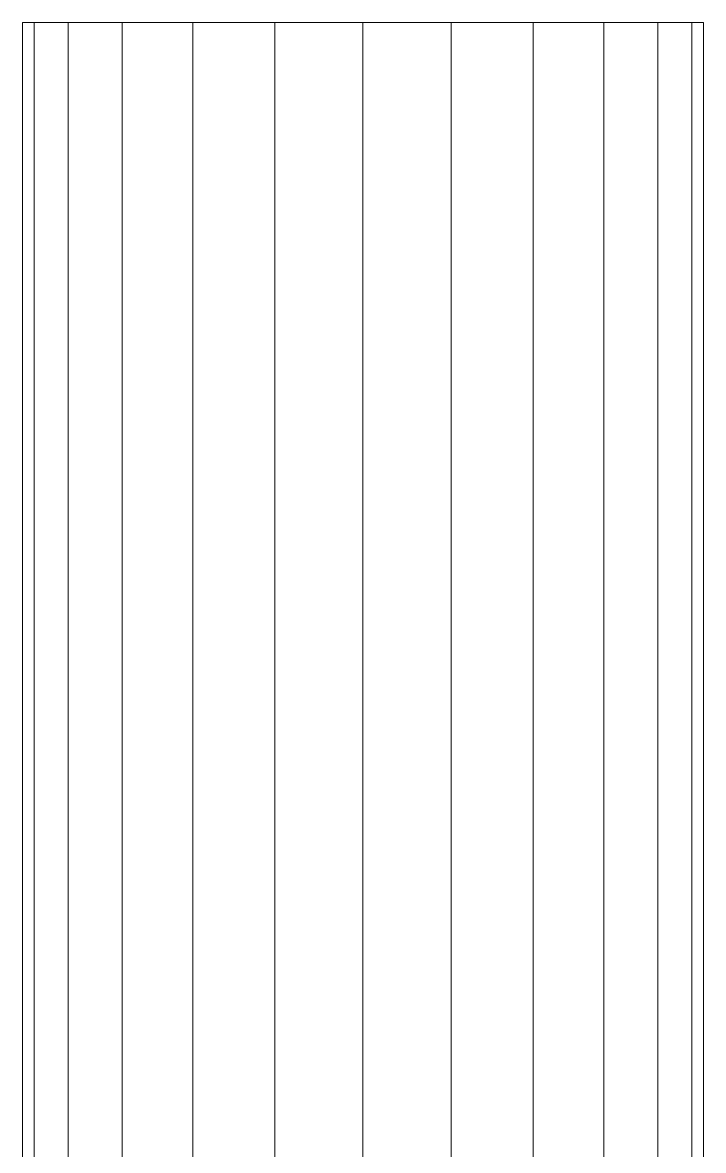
# Model space of a CAD drawing. Header units: millimetres. Extents: x -1743 to -800, y -1640 to -150.
# Drawn here: x -1579.2 to -1490.3, y -297.2 to -150 of the extents above; entities that cross this region are included whole.
import ezdxf

# ---------------------------------------------------------------- set-up
doc = ezdxf.new("R2010")
doc.units = ezdxf.units.MM
doc.layers.add('P-PIPE', color=3, linetype='Continuous', lineweight=9)
doc.layers.add('P-PIPE-CNTR', color=3, linetype='Continuous', lineweight=9)

msp = doc.modelspace()

# ---------------------------------------------------------------- linework, layer by layer
at = {"layer": 'P-PIPE-CNTR', "lineweight": 18}
msp.add_line((-1534.72, -1191.25, -104.21), (-1534.72, -150, -104.21), dxfattribs=at)
msp.add_line((-1534.72, -1191.25, -104.21), (-1534.72, -150, -104.21), dxfattribs=at)

# ---------------------------------------------------------------- meshes
at = {"layer": 'P-PIPE', "lineweight": 18, "transparency": 33554534}
mesh = msp.add_polyface(dxfattribs=at)
corners = [(-1490.27, -150, -104.21), (-1491.78, -150, -115.72), (-1496.22, -150, -126.44), (-1503.28, -150, -135.64), (-1512.49, -150, -142.71), (-1523.21, -150, -147.15), (-1534.72, -150, -148.66), (-1546.22, -150, -147.15), (-1556.94, -150, -142.71), (-1566.15, -150, -135.64), (-1573.21, -150, -126.44), (-1577.65, -150, -115.72), (-1579.17, -150, -104.21), (-1577.65, -150, -92.71), (-1573.21, -150, -81.99), (-1566.15, -150, -72.78), (-1556.94, -150, -65.72), (-1546.22, -150, -61.28), (-1534.72, -150, -59.76), (-1523.21, -150, -61.28), (-1512.49, -150, -65.72), (-1503.28, -150, -72.78), (-1496.22, -150, -81.99), (-1491.78, -150, -92.71)]
mesh.append_faces([[corners[k] for k in face] for face in [(15, 12, 13, 14)]], dxfattribs={"vtx0": -1})
mesh.append_faces([[corners[k] for k in face] for face in [(16, 21, 12, 15), (21, 0, 12)]], dxfattribs={"vtx0": -1, "vtx1": -1, "vtx2": -1})
mesh.append_faces([[corners[k] for k in face] for face in [(8, 11, 12)]], dxfattribs={"vtx0": -1, "vtx2": -1})
mesh.append_faces([[corners[k] for k in face] for face in [(0, 7, 8, 12)]], dxfattribs={"vtx0": -1, "vtx2": -1, "vtx3": -1})
mesh.append_faces([[corners[k] for k in face] for face in [(21, 16, 17, 18)]], dxfattribs={"vtx0": -1, "vtx3": -1})
mesh.append_faces([[corners[k] for k in face] for face in [(10, 11, 8, 9)]], dxfattribs={"vtx1": -1})
mesh.append_faces([[corners[k] for k in face] for face in [(4, 5, 0, 1)]], dxfattribs={"vtx1": -1, "vtx3": -1})
mesh.append_faces([[corners[k] for k in face] for face in [(2, 3, 4, 1), (19, 20, 21, 18)]], dxfattribs={"vtx2": -1})
mesh.append_faces([[corners[k] for k in face] for face in [(5, 6, 7, 0)]], dxfattribs={"vtx2": -1, "vtx3": -1})
mesh.append_faces([[corners[k] for k in face] for face in [(21, 22, 23, 0)]], dxfattribs={"vtx3": -1})
mesh = msp.add_polyface(dxfattribs=at)
corners = [(-1579.17, -1191.25, -104.21), (-1577.65, -1191.25, -92.71), (-1573.21, -1191.25, -81.99), (-1566.15, -1191.25, -72.78), (-1556.94, -1191.25, -65.72), (-1546.22, -1191.25, -61.28), (-1534.72, -1191.25, -59.76), (-1534.72, -150, -59.76), (-1546.22, -150, -61.28), (-1556.94, -150, -65.72), (-1566.15, -150, -72.78), (-1573.21, -150, -81.99), (-1577.65, -150, -92.71), (-1579.17, -150, -104.21)]
mesh.append_faces([[corners[k] for k in face] for face in [(7, 8, 5, 6)]], dxfattribs={"vtx1": -1})
mesh.append_faces([[corners[k] for k in face] for face in [(8, 9, 4, 5), (3, 4, 9, 10), (11, 12, 1, 2), (2, 3, 10, 11)]], dxfattribs={"vtx1": -1, "vtx3": -1})
mesh.append_faces([[corners[k] for k in face] for face in [(12, 13, 0, 1)]], dxfattribs={"vtx3": -1})
mesh = msp.add_polyface(dxfattribs=at)
corners = [(-1534.72, -1191.25, -148.66), (-1546.22, -1191.25, -147.15), (-1556.94, -1191.25, -142.71), (-1566.15, -1191.25, -135.64), (-1573.21, -1191.25, -126.44), (-1577.65, -1191.25, -115.72), (-1579.17, -1191.25, -104.21), (-1579.17, -150, -104.21), (-1577.65, -150, -115.72), (-1573.21, -150, -126.44), (-1566.15, -150, -135.64), (-1556.94, -150, -142.71), (-1546.22, -150, -147.15), (-1534.72, -150, -148.66)]
mesh.append_faces([[corners[k] for k in face] for face in [(7, 8, 5, 6)]], dxfattribs={"vtx1": -1})
mesh.append_faces([[corners[k] for k in face] for face in [(8, 9, 4, 5), (3, 4, 9, 10), (11, 12, 1, 2), (2, 3, 10, 11)]], dxfattribs={"vtx1": -1, "vtx3": -1})
mesh.append_faces([[corners[k] for k in face] for face in [(12, 13, 0, 1)]], dxfattribs={"vtx3": -1})
mesh = msp.add_polyface(dxfattribs=at)
corners = [(-1534.72, -1191.25, -59.76), (-1523.21, -1191.25, -61.28), (-1512.49, -1191.25, -65.72), (-1503.28, -1191.25, -72.78), (-1496.22, -1191.25, -81.99), (-1491.78, -1191.25, -92.71), (-1490.27, -1191.25, -104.21), (-1490.27, -150, -104.21), (-1491.78, -150, -92.71), (-1496.22, -150, -81.99), (-1503.28, -150, -72.78), (-1512.49, -150, -65.72), (-1523.21, -150, -61.28), (-1534.72, -150, -59.76)]
mesh.append_faces([[corners[k] for k in face] for face in [(8, 9, 4, 5), (3, 4, 9, 10), (11, 12, 1, 2), (2, 3, 10, 11)]], dxfattribs={"vtx1": -1, "vtx3": -1})
mesh.append_faces([[corners[k] for k in face] for face in [(6, 7, 8, 5)]], dxfattribs={"vtx2": -1})
mesh.append_faces([[corners[k] for k in face] for face in [(12, 13, 0, 1)]], dxfattribs={"vtx3": -1})
mesh = msp.add_polyface(dxfattribs=at)
corners = [(-1490.27, -1191.25, -104.21), (-1491.78, -1191.25, -115.72), (-1496.22, -1191.25, -126.44), (-1503.28, -1191.25, -135.64), (-1512.49, -1191.25, -142.71), (-1523.21, -1191.25, -147.15), (-1534.72, -1191.25, -148.66), (-1534.72, -150, -148.66), (-1523.21, -150, -147.15), (-1512.49, -150, -142.71), (-1503.28, -150, -135.64), (-1496.22, -150, -126.44), (-1491.78, -150, -115.72), (-1490.27, -150, -104.21)]
mesh.append_faces([[corners[k] for k in face] for face in [(7, 8, 5, 6)]], dxfattribs={"vtx1": -1})
mesh.append_faces([[corners[k] for k in face] for face in [(8, 9, 4, 5), (3, 4, 9, 10), (11, 12, 1, 2), (2, 3, 10, 11)]], dxfattribs={"vtx1": -1, "vtx3": -1})
mesh.append_faces([[corners[k] for k in face] for face in [(12, 13, 0, 1)]], dxfattribs={"vtx3": -1})

doc.saveas('drawing.dxf')
